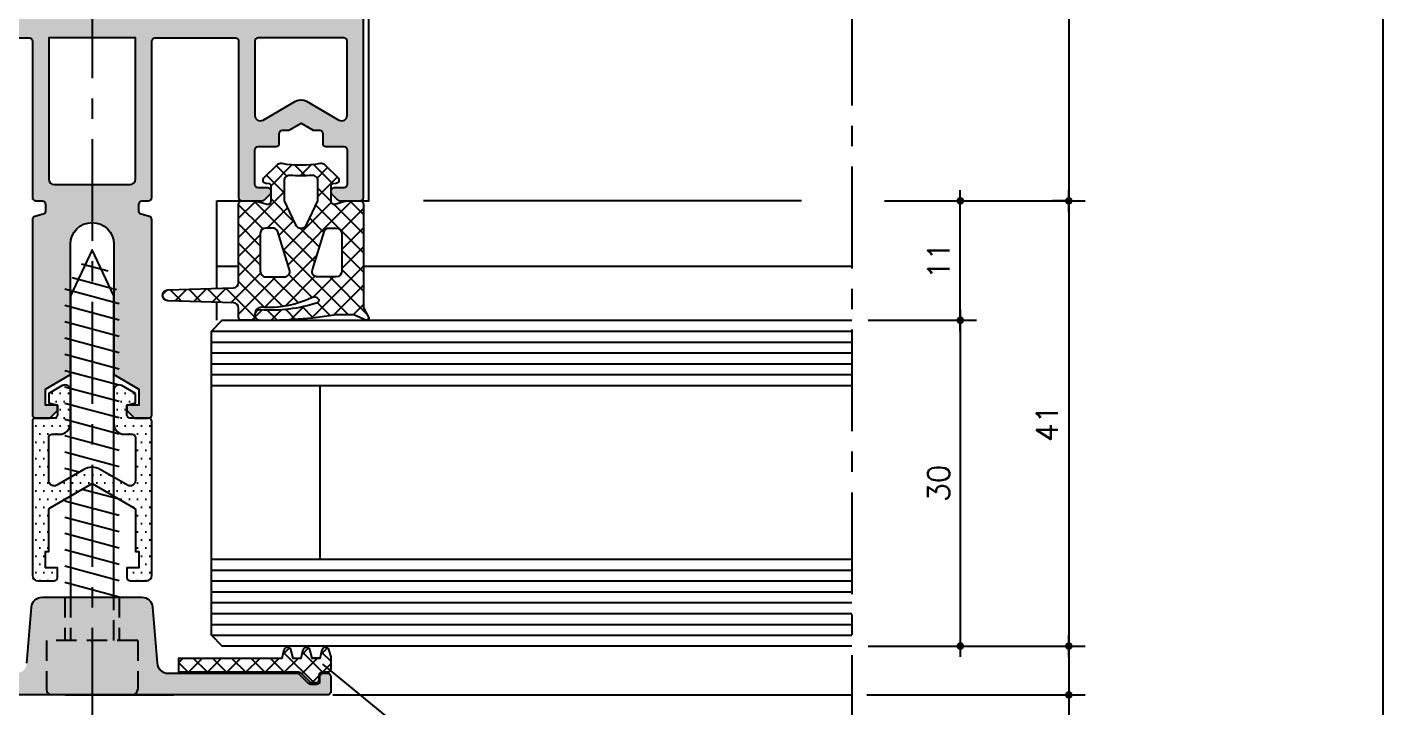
# Model space of a CAD drawing. Extents: x 0 to 4131, y -1600 to 527.
# Drawn here: x 315.1 to 440, y -895.1 to -832.5 of the extents above; entities that cross this region are included whole.
import ezdxf

# ---------------------------------------------------------------- set-up
doc = ezdxf.new("R2010")
doc.units = 0
doc.header["$LTSCALE"] = 7.5
doc.header["$MEASUREMENT"] = 0
doc.linetypes.add('CENTER', pattern=[2, 1.25, -0.25, 0.25, -0.25])
doc.linetypes.add('HIDDEN', pattern=[0.375, 0.25, -0.125])
doc.layers.get('0').update_dxf_attribs({"linetype": 'CONTINUOUS'})
doc.layers.get('DEFPOINTS').update_dxf_attribs({"linetype": 'CONTINUOUS'})
for name, color, linetype in [('ASSI', 1, 'CENTER'), ('FILL', 8, 'CONTINUOUS'), ('FINE', 7, 'CONTINUOUS'), ('GOMMA', 3, 'CONTINUOUS'), ('GROSSA', 4, 'CONTINUOUS'), ('MARCHIO', 7, 'CONTINUOUS'), ('NASC', 7, 'HIDDEN'), ('QUOTE', 254, 'CONTINUOUS'), ('TRATTEGGI', 140, 'CONTINUOUS'), ('VETRO', 6, 'CONTINUOUS'), ('VITERIA', 40, 'CONTINUOUS')]:
    doc.layers.add(name, color=color, linetype=linetype)
doc.styles.get("Standard").update_dxf_attribs({"font": 'romans.shx'})
doc.dimstyles.new('SCALA_1-1$0', dxfattribs={"dimtxt": 2, "dimasz": 1, "dimexe": 1.5, "dimexo": 1.5, "dimgap": 1, "dimtad": 3, "dimdsep": 46, "dimtxsty": 'Standard', "dimblk1": 'PUNTO', "dimblk2": 'PUNTO', "dimsah": 1, "dimcen": 0.09, "dimclrt": 2, "dimadec": 0, "dimazin": 0, "dimtfac": 0.7, "dimtmove": 0, "dimatfit": 3, "dimldrblk": 'PUNTO', "dimfxl": 1, "dimtolj": 2, "dimarcsym": 0})

# ---------------------------------------------------------------- blocks, each defined once
blk = doc.blocks.new('PUNTO')
blk.add_line((-1, 0), (1, 0))
at = {"const_width": 0.35}
blk.add_lwpolyline([(-0.1750000000000114, 0, 1), (0.1750000000000114, 0, 1)], format="xyb", close=True, dxfattribs=at)
blk = doc.blocks.new('*D383')
at = {"layer": 'DEFPOINTS', "color": 0, "transparency": 16777216}
for p in [(392.5636725515988, -848.5325071403156), (401.0636725515987, -848.5325071403156), (391.0636725515988, -859.5325071403155)]:
    blk.add_point(p, dxfattribs=at)
at = {"layer": 'QUOTE', "color": 0, "lineweight": -2, "transparency": 16777216}
for p, q in [((394.0636725515988, -848.5325071403156), (402.5636725515987, -848.5325071403156)), ((401.0636725515987, -858.5325071403155), (401.0636725515987, -849.5325071403156)), ((392.5636725515988, -859.5325071403155), (402.5636725515987, -859.5325071403155))]:
    blk.add_line(p, q, dxfattribs=at)
for p, rotation in [((401.0636725515987, -848.5325071403156), 90), ((401.0636725515987, -859.5325071403155), 270)]:
    blk.add_blockref('PUNTO', p, dxfattribs=dict(at, rotation=rotation))
at = {"layer": 'QUOTE', "color": 2, "transparency": 16777216, "insert": (399.0636725515984, -854.0325071403154), "char_height": 2, "attachment_point": 5, "rotation": 90}
blk.add_mtext('\\A2;11', dxfattribs=at)
blk = doc.blocks.new('*D382')
at = {"layer": 'DEFPOINTS', "color": 0, "transparency": 16777216}
for p in [(391.0636725515988, -743.5325071403155), (392.5636725515988, -848.5325071403156), (411.0636725515987, -848.5325071403156)]:
    blk.add_point(p, dxfattribs=at)
at = {"layer": 'QUOTE', "color": 0, "lineweight": -2, "transparency": 16777216}
for p, q in [((392.5636725515988, -743.5325071403155), (412.5636725515987, -743.5325071403155)), ((411.0636725515987, -744.5325071403155), (411.0636725515987, -847.5325071403156)), ((394.0636725515988, -848.5325071403156), (412.5636725515987, -848.5325071403156))]:
    blk.add_line(p, q, dxfattribs=at)
for p, rotation in [((411.0636725515987, -743.5325071403155), 90), ((411.0636725515987, -848.5325071403156), 270)]:
    blk.add_blockref('PUNTO', p, dxfattribs=dict(at, rotation=rotation))
at = {"layer": 'QUOTE', "color": 2, "transparency": 16777216, "insert": (409.0636725515984, -796.0325071403155), "char_height": 2, "attachment_point": 5, "rotation": 90}
blk.add_mtext('\\A2;105', dxfattribs=at)

msp = doc.modelspace()

# ---------------------------------------------------------------- hatches: boundary and pattern name
at = {"layer": 'FILL'}
h = msp.add_hatch(color=253, dxfattribs=at)
edge = h.paths.add_edge_path(flags=16)
edge.add_arc((298.3636725515985, -747.4325071403152), 0.2999999999999545, 89.99999999999729, 180)
edge.add_line((298.0636725515985, -747.4325071403152), (298.0636725515985, -831.2325071403152))
edge.add_arc((298.3636725515984, -831.2325071403152), 0.2999999999999545, 180, 270)
edge.add_line((298.3636725515984, -831.5325071403151), (343.7636725515984, -831.5325071403151))
edge.add_arc((343.7636725515984, -831.2325071403152), 0.2999999999999545, 270, 360)
edge.add_line((344.0636725515984, -831.2325071403152), (344.0636725515985, -747.4325071403152))
edge.add_arc((343.7636725515986, -747.4325071403152), 0.2999999999999545, 0, 90)
edge.add_line((343.7636725515986, -747.1325071403153), (298.3636725515985, -747.1325071403153))
edge = h.paths.add_edge_path()
edge.add_line((305.7636725515985, -847.3325071403153), (304.8636725515984, -847.3325071403153))
edge.add_arc((304.8636725515985, -847.6325071403153), 0.2999999999999829, 90.00000000000541, 180.0000000000054)
edge.add_line((304.5636725515985, -847.6325071403153), (304.5636725515985, -847.7082430716033))
edge.add_arc((304.8636725515984, -847.7082430716033), 0.2999999999999261, 180, 225.0000000000038)
edge.add_line((304.6515405172425, -847.9203751059592), (305.1758045859544, -848.4446391746711))
edge.add_arc((305.3879366203103, -848.2325071403152), 0.299999999999924, 224.9999999999981, 270.0000000000027)
edge.add_line((305.3879366203103, -848.5325071403151), (307.2636725515985, -848.5325071403151))
edge.add_arc((307.2636725515985, -848.2325071403152), 0.2999999999999545, 270, 360)
edge.add_line((307.5636725515985, -848.2325071403152), (307.5636725515984, -833.8325071403151))
edge.add_arc((307.8636725515983, -833.8325071403151), 0.2999999999999545, 90, 180, ccw=False)
edge.add_line((307.8636725515983, -833.5325071403151), (315.2636725515986, -833.5325071403151))
edge.add_arc((315.2636725515986, -833.8325071403151), 0.2999999999999829, -5.5138116294983774e-12, 89.9999999999946, ccw=False)
edge.add_line((315.5636725515986, -833.8325071403151), (315.5636725515985, -848.2325071403152))
edge.add_arc((315.8636725515985, -848.2325071403152), 0.2999999999999829, 180.0000000000163, 270.0000000000163)
edge.add_line((315.8636725515985, -848.5325071403151), (316.4636725515986, -848.5325071403151))
edge.add_arc((316.4636725515985, -848.8325071403152), 0.3000000000000114, -1.0913936421275139e-11, 89.99999999998909, ccw=False)
edge.add_line((316.7636725515985, -848.8325071403153), (316.7636725515985, -849.4807700130042))
edge.add_arc((316.4636725515985, -849.4807700130041), 0.2999999999999972, -74.9999999999971, 0, ccw=False)
edge.add_line((316.5413182651293, -849.7705477608908), (315.7860268380678, -849.9729274888223))
edge.add_arc((315.8636725515985, -850.2627052367088), 0.299999999999927, 104.9999999999926, 179.9999999999891)
edge.add_line((315.5636725515986, -850.2627052367088), (315.5636725515985, -868.2325071403152))
edge.add_arc((315.8636725515985, -868.2325071403152), 0.2999999999999972, 179.9999999999864, 269.9999999999919)
edge.add_line((315.8636725515984, -868.5325071403151), (317.1636725515985, -868.532507140315))
edge.add_line((317.1636725515985, -868.5325071403151), (317.8636725515984, -867.8325071403152))
edge.add_line((317.8636725515984, -867.8325071403151), (317.8636725515984, -867.3325071403151))
edge.add_line((317.8636725515984, -867.3325071403151), (316.7636725515984, -867.3325071403151))
edge.add_line((316.7636725515984, -867.3325071403151), (316.7636725515984, -865.8604127594514))
edge.add_line((316.7636725515984, -865.8604127594515), (319.0636725515985, -864.5325071403153))
edge.add_line((319.0636725515985, -864.5325071403151), (319.0636725515985, -852.5325071403151))
edge.add_arc((321.0636725515985, -852.5325071403151), 2, 0, 180, ccw=False)
edge.add_line((323.0636725515985, -852.5325071403151), (323.0636725515985, -864.5325071403151))
edge.add_line((323.0636725515985, -864.5325071403151), (325.3636725515984, -865.8604127594514))
edge.add_line((325.3636725515984, -865.8604127594515), (325.3636725515984, -867.3325071403152))
edge.add_line((325.3636725515984, -867.3325071403151), (324.2636725515984, -867.3325071403151))
edge.add_line((324.2636725515984, -867.3325071403151), (324.2636725515984, -867.8325071403151))
edge.add_line((324.2636725515984, -867.8325071403151), (324.9636725515983, -868.532507140315))
edge.add_line((324.9636725515983, -868.5325071403151), (326.2636725515985, -868.5325071403151))
edge.add_arc((326.2636725515985, -868.2325071403152), 0.2999999999999403, 269.9999999999972, 360.0000000000027)
edge.add_line((326.5636725515985, -868.2325071403152), (326.5636725515985, -850.262705236709))
edge.add_arc((326.2636725515985, -850.262705236709), 0.3000000000000398, 1.085629331272737e-11, 75.00000000001305)
edge.add_line((326.3413182651291, -849.9729274888223), (325.5860268380678, -849.770547760891))
edge.add_arc((325.6636725515986, -849.4807700130042), 0.300000000000004, 179.9999999999891, 254.9999999999945, ccw=False)
edge.add_line((325.3636725515985, -849.4807700130041), (325.3636725515984, -849.3325071403151))
edge.add_line((325.3636725515984, -849.3325071403151), (325.3636725515984, -848.8325071403152))
edge.add_arc((325.6636725515985, -848.8325071403153), 0.3000000000000682, 90, 180, ccw=False)
edge.add_line((325.6636725515985, -848.5325071403151), (326.2636725515985, -848.5325071403151))
edge.add_arc((326.2636725515985, -848.2325071403152), 0.2999999999999829, 270.0000000000054, 359.9999999999946)
edge.add_line((326.5636725515985, -848.2325071403152), (326.5636725515985, -833.8325071403151))
edge.add_arc((326.8636725515985, -833.8325071403151), 0.2999999999999829, 90.0000000000054, 180.0000000000054, ccw=False)
edge.add_line((326.8636725515984, -833.5325071403151), (334.2636725515987, -833.5325071403151))
edge.add_arc((334.2636725515987, -833.8325071403151), 0.2999999999999545, 0, 90, ccw=False)
edge.add_line((334.5636725515987, -833.8325071403151), (334.5636725515986, -848.2325071403152))
edge.add_arc((334.8636725515986, -848.2325071403152), 0.3000000000000114, 180.0000000000109, 270.0000000000109)
edge.add_line((334.8636725515987, -848.5325071403151), (336.7394084828867, -848.5325071403151))
edge.add_arc((336.7394084828867, -848.2325071403152), 0.2999999999999829, 270.0000000000135, 315.0000000000134)
edge.add_line((336.9515405172427, -848.4446391746711), (337.4758045859546, -847.9203751059594))
edge.add_arc((337.2636725515986, -847.7082430716034), 0.3000000000000245, 315.0000000000057, 360.0000000000055)
edge.add_line((337.5636725515986, -847.7082430716034), (337.5636725515986, -847.6325071403153))
edge.add_arc((337.2636725515986, -847.6325071403153), 0.3000000000000398, 5.428146656363683e-12, 90.00000000000541)
edge.add_line((337.2636725515985, -847.3325071403153), (336.3636725515987, -847.3325071403153))
edge.add_arc((336.3636725515986, -847.0325071403153), 0.3000000000000398, 180.0000000000054, 270.0000000000054, ccw=False)
edge.add_line((336.0636725515986, -847.0325071403153), (336.0636725515986, -843.8325071403153))
edge.add_arc((336.3636725515986, -843.8325071403153), 0.3000000000000398, 89.9999999999946, 179.9999999999946, ccw=False)
edge.add_line((336.3636725515987, -843.5325071403154), (338.0136725515985, -843.5325071403154))
edge.add_arc((338.0136725515986, -843.2325071403153), 0.3000000000000398, 269.9999999999946, 359.9999999999946)
edge.add_line((338.3136725515986, -843.2325071403153), (338.3136725515986, -842.3325071403153))
edge.add_arc((338.6136725515987, -842.3325071403153), 0.3000000000000682, 90, 180, ccw=False)
edge.add_line((338.6136725515987, -842.0325071403153), (339.1796979553829, -842.0325071403153))
edge.add_line((339.1796979553829, -842.0325071403153), (340.3136725515986, -841.377806601936))
edge.add_line((340.3136725515986, -841.377806601936), (341.4476471478142, -842.0325071403151))
edge.add_line((341.4476471478142, -842.0325071403151), (342.0136725515985, -842.0325071403153))
edge.add_arc((342.0136725515986, -842.3325071403153), 0.3000000000000114, 1.0913936421275139e-11, 90.00000000000807, ccw=False)
edge.add_line((342.3136725515986, -842.3325071403152), (342.3136725515986, -843.2325071403153))
edge.add_arc((342.6136725515985, -843.2325071403153), 0.2999999999999403, 179.9999999999973, 270.0000000000027)
edge.add_line((342.6136725515985, -843.5325071403153), (344.2636725515985, -843.5325071403153))
edge.add_arc((344.2636725515985, -843.8325071403153), 0.3000000000000682, 0, 90, ccw=False)
edge.add_line((344.5636725515986, -843.8325071403153), (344.5636725515986, -847.0325071403153))
edge.add_arc((344.2636725515985, -847.0325071403153), 0.300000000000054, 269.99999999999727, 359.99999999999187, ccw=False)
edge.add_line((344.2636725515985, -847.3325071403153), (343.3636725515985, -847.3325071403153))
edge.add_arc((343.3636725515986, -847.6325071403153), 0.2999999999999972, 90.00000000000813, 180.0000000000027)
edge.add_line((343.0636725515986, -847.6325071403153), (343.0636725515985, -847.7082430716033))
edge.add_arc((343.3636725515985, -847.7082430716032), 0.2999999999999829, 180.0000000000244, 225.0000000000288)
edge.add_line((343.1515405172426, -847.9203751059592), (343.6758045859546, -848.4446391746712))
edge.add_arc((343.8879366203105, -848.2325071403154), 0.2999999999998437, 224.9999999999904, 269.9999999999864)
edge.add_line((343.8879366203104, -848.5325071403153), (345.7636725515984, -848.5325071403153))
edge.add_arc((345.7636725515984, -848.2325071403152), 0.3000000000000682, 270, 360)
edge.add_line((346.0636725515985, -848.2325071403152), (346.0636725515985, -744.5325071403153))
edge.add_arc((345.0636725515985, -744.5325071403153), 0.9999999999999858, 0, 90.00000000000081)
edge.add_line((345.0636725515985, -743.5325071403153), (297.0636725515985, -743.5325071403151))
edge.add_arc((297.0636725515985, -744.5325071403151), 1, 89.99999999999919, 179.9999999999968)
edge.add_line((296.0636725515985, -744.5325071403151), (296.0636725515985, -848.2325071403152))
edge.add_arc((296.3636725515985, -848.2325071403152), 0.2999999999999829, 179.9999999999946, 269.9999999999946)
edge.add_line((296.3636725515984, -848.5325071403151), (298.2394084828865, -848.5325071403151))
edge.add_arc((298.2394084828865, -848.2325071403152), 0.2999999999999829, 270.0000000000027, 314.9999999999981)
edge.add_line((298.4515405172424, -848.4446391746712), (298.9758045859544, -847.9203751059595))
edge.add_arc((298.7636725515985, -847.7082430716034), 0.3000000000000346, 315.0000000000077, 360.0000000000163)
edge.add_line((299.0636725515985, -847.7082430716033), (299.0636725515985, -847.6325071403153))
edge.add_arc((298.7636725515985, -847.6325071403153), 0.2999999999999545, 0, 90)
edge.add_line((298.7636725515985, -847.3325071403153), (297.8636725515984, -847.3325071403153))
edge.add_arc((297.8636725515985, -847.0325071403153), 0.2999999999999829, 179.9999999999946, 269.9999999999946, ccw=False)
edge.add_line((297.5636725515985, -847.0325071403153), (297.5636725515985, -843.8325071403153))
edge.add_arc((297.8636725515985, -843.8325071403153), 0.2999999999999829, 90.0000000000054, 180.0000000000054, ccw=False)
edge.add_line((297.8636725515984, -843.5325071403154), (299.5136725515985, -843.5325071403154))
edge.add_arc((299.5136725515985, -843.2325071403154), 0.2999999999998835, 270.0000000000081, 360.0000000000136)
edge.add_line((299.8136725515984, -843.2325071403153), (299.8136725515984, -842.3325071403152))
edge.add_arc((300.1136725515984, -842.3325071403153), 0.3000000000000256, 89.99999999999193, 179.9999999999891, ccw=False)
edge.add_line((300.1136725515984, -842.0325071403153), (300.6796979553828, -842.0325071403151))
edge.add_line((300.6796979553828, -842.0325071403151), (301.8136725515984, -841.377806601936))
edge.add_line((301.8136725515984, -841.377806601936), (302.9476471478141, -842.0325071403153))
edge.add_line((302.9476471478141, -842.0325071403153), (303.5136725515983, -842.0325071403153))
edge.add_arc((303.5136725515983, -842.3325071403153), 0.3000000000000682, 0, 90, ccw=False)
edge.add_line((303.8136725515984, -842.3325071403153), (303.8136725515984, -843.2325071403153))
edge.add_arc((304.1136725515984, -843.2325071403153), 0.3000000000000398, 180.0000000000054, 270.0000000000054)
edge.add_line((304.1136725515984, -843.5325071403154), (305.7636725515985, -843.5325071403154))
edge.add_arc((305.7636725515985, -843.8325071403153), 0.3000000000000114, -1.0913936421275139e-11, 89.99999999998909, ccw=False)
edge.add_line((306.0636725515985, -843.8325071403153), (306.0636725515985, -847.0325071403153))
edge.add_arc((305.7636725515985, -847.0325071403154), 0.3000000000000114, -89.99999999998909, 1.0913936421275139e-11, ccw=False)
edge = h.paths.add_edge_path(flags=16)
edge.add_line((297.5636725515985, -840.6561187641976), (297.5636725515985, -833.8325071403151))
edge.add_arc((297.8636725515984, -833.8325071403151), 0.2999999999999545, 90, 180, ccw=False)
edge.add_line((297.8636725515984, -833.5325071403151), (305.7636725515983, -833.5325071403151))
edge.add_arc((305.7636725515983, -833.8325071403152), 0.3000000000000398, 5.4001247917767614e-12, 90.0000000000054, ccw=False)
edge.add_line((306.0636725515984, -833.8325071403151), (306.0636725515985, -840.6561187667003))
edge.add_arc((305.5636725515985, -840.6561187667003), 0.4999999999999858, -120.00000010754559, 3.183231456205249e-12, ccw=False)
edge.add_line((305.3136725507857, -841.0891314681232), (302.3136725624357, -839.3570806597722))
edge.add_arc((301.8136725624356, -840.2231060635568), 1.000000000000017, 59.99999999999776, 119.9999999999964)
edge.add_line((301.3136725624357, -839.3570806597722), (298.3136725507856, -841.089131466559))
edge.add_arc((298.0636725515984, -840.6561187641976), 0.4999999999999585, 180, 299.9999998924515, ccw=False)
edge = h.paths.add_edge_path(flags=16)
edge.add_line((325.0636725515985, -846.5325071403151), (325.0636725515985, -833.5325071403151))
edge.add_line((325.0636725515985, -833.5325071403151), (317.0636725515986, -833.5325071403151))
edge.add_line((317.0636725515986, -833.5325071403151), (317.0636725515985, -846.5325071403153))
edge.add_arc((317.5636725515985, -846.5325071403154), 0.5, 180, 270)
edge.add_line((317.5636725515985, -847.0325071403154), (324.5636725515985, -847.0325071403153))
edge.add_arc((324.5636725515985, -846.5325071403151), 0.5, 270, 360)
edge = h.paths.add_edge_path(flags=16)
edge.add_arc((340.3136725407613, -840.2231060635568), 1.000000000000012, 59.99999999999733, 119.99999999999679, ccw=False)
edge.add_line((340.8136725407614, -839.3570806597722), (343.8136725524113, -841.0891314665589))
edge.add_arc((344.0636725515986, -840.6561187641976), 0.5000000000000115, 240.0000001075445, 359.9999999999968)
edge.add_line((344.5636725515986, -840.6561187641976), (344.5636725515986, -833.8325071403151))
edge.add_arc((344.2636725515986, -833.8325071403151), 0.3000000000000398, 5.428146656363683e-12, 90.00000000000541)
edge.add_line((344.2636725515985, -833.5325071403151), (336.3636725515987, -833.5325071403154))
edge.add_arc((336.3636725515987, -833.8325071403152), 0.2999999999999545, 90, 180)
edge.add_line((336.0636725515987, -833.8325071403152), (336.0636725515985, -840.6561187667003))
edge.add_arc((336.5636725515985, -840.6561187667003), 0.5000000000000426, 180.0000000000016, 300.0000001075488)
edge.add_line((336.8136725524113, -841.0891314681232), (339.8136725407614, -839.3570806597722))
h = msp.add_hatch(dxfattribs=at)
h.set_pattern_fill('ANSI37', color=137, scale=10, style=0)
h.set_pattern_definition([(45, (229.9999994981534, -959.9999999382648), (-0.8838834764831843, 0.8838834764831844), []), (135, (229.9999994981534, -959.9999999382648), (-0.8838834764831844, -0.8838834764831843), [])])
h.paths.add_polyline_path([(336.6630292258279, -858.3325071403149, 0.4142135623731505), (336.0630292258279, -858.932507140315), (336.063029225828, -859.2325071403149, -0.4142135623731228), (335.7630292258278, -859.5325071403149), (334.8630292258279, -859.5325071403148, -0.4142135623730328), (334.5630292258279, -859.2325071403149), (334.5630292258279, -858.4173767565726, 0.4052432957209233), (334.0783884300461, -857.9176127174044), (328.0476700216097, -857.7322711794831, -0.9697392325154671), (328.0476700216097, -856.7327431011465), (334.0783884300461, -856.5474015632253, 0.4052432957209527), (334.5630292258279, -856.0476375240571), (334.5630292258278, -848.8325071403149, -0.4142135623730605), (334.8630292258279, -848.5325071403149), (336.103918234281, -848.5325071403149), (337.185383512297, -848.8222848882016, 0.4931454260313687), (337.5630292258279, -848.5325071403148), (337.5630292258279, -847.1549192940208, 0.3888787318529054), (337.3804603743775, -846.9556803544025), (337.0857191448356, -846.9298938381438, -0.6370702608073893), (336.899733833304, -846.4189033943604), (338.1080259928151, -845.2106112348492, -0.245419911510869), (338.5497436608075, -845.071998941764, 0.08886043818028097), (342.0763147567718, -845.071998941764, -0.245419911510869), (342.5180324247642, -845.2106112348492), (343.7263245870167, -846.4189033971018, -0.6370702608073868), (343.5403392754852, -846.9298938408853), (343.2455980772784, -846.9556803544025, 0.3888787318529585), (343.0630292258279, -847.1549192940208), (343.0630292258279, -848.5325071403149, 0.4931454260312704), (343.4406749393587, -848.8222848882016), (344.4839902531206, -848.5427293924281, -0.06554346281530475), (344.5616359666514, -848.5325071403148), (345.7630292258278, -848.5325071403148, -0.4142135623730882), (346.0630292258278, -848.8325071403148), (346.0630292258279, -858.3949695695267), (346.5371574455649, -859.2341233861113, -0.7195149494985242), (346.2833577033997, -859.5159531773775), (345.1702089028004, -859.0325071403148), (343.5555135850618, -859.0325071403148, -0.0438089134303663), (336.597233233377, -859.5373345322945, -1.011468768470254), (336.5707113530543, -858.5377513385038, 0.0977940455191477), (341.8373300354116, -857.8893984826133, 0.5226703353464226), (341.9323212802749, -857.5750183670024, 0.3865361286483857), (341.2686873119944, -857.465674389148, -0.128677634309053)])
h.paths.add_polyline_path([(339.2592024104456, -854.8847344687356), (338.1764246326677, -851.3847344687356, 0.3288304544284904), (337.698760276101, -851.0325071403148), (337.0630292258278, -851.0325071403148, 0.4142135623730941), (336.5630292258278, -851.5325071403148), (336.5630292258278, -855.0325071403149, 0.4142135623730986), (337.0630292258279, -855.5325071403149), (338.7815380538789, -855.5325071403147, 0.5050829045456721)], flags=16)
h.paths.add_polyline_path([(341.8445203977765, -855.5325071403147), (343.5630292258274, -855.5325071403149, 0.4142135623731152), (344.0630292258274, -855.0325071403149), (344.0630292258274, -851.5325071403148, 0.4142135623730941), (343.5630292258274, -851.0325071403148), (342.9272981755544, -851.0325071403148, 0.3288304544284982), (342.4496338189875, -851.3847344687356), (341.3668560412098, -854.8847344687356, 0.5050829045456721)], flags=16)
h.paths.add_polyline_path([(340.8568138793671, -850.6903428777837), (341.8630292258274, -848.5325071403147), (341.8630292258279, -846.6810815563582, 0.4410091218321674), (341.3177853530995, -846.1831327718625, -0.04533686841581842), (339.3082730985564, -846.1831327718627, 0.441009121832057), (338.7630292258279, -846.6810815563582), (338.7630292258279, -848.5325071403147), (339.7692445365677, -850.6903428742569, 0.6370702585280285)], flags=16)
h = msp.add_hatch(dxfattribs=at)
h.set_pattern_fill('DOTS', color=2, scale=12, style=0)
h.set_pattern_definition([(0, (229.9999994981534, -959.9999999382648), (0.375, 0.75), [0, -0.75])])
edge = h.paths.add_edge_path()
edge.add_line((325.0636725515979, -866.264557947884), (323.8136725515979, -865.542870111397))
edge.add_arc((323.5636725515979, -865.9758828132891), 0.4999999999999743, 59.99999999999642, 179.9999999999968)
edge.add_line((323.0636725515979, -865.9758828132891), (323.0636725515979, -869.032507140315))
edge.add_arc((324.0636725515979, -869.032507140315), 1, 180, 270)
edge.add_line((324.0636725515979, -870.032507140315), (324.7636725515979, -870.032507140315))
edge.add_arc((324.7636725515979, -870.3325071403151), 0.3000000000000398, -5.5138116294983774e-12, 89.9999999999946, ccw=False)
edge.add_line((325.0636725515979, -870.3325071403151), (325.0636725515979, -874.2808410904754))
edge.add_arc((324.5636725515979, -874.2808410904754), 0.5000000000000142, -119.9999999999975, 3.183231456205249e-12, ccw=False)
edge.add_line((324.3136725515979, -874.7138537923677), (321.813672551598, -873.2704781193936))
edge.add_arc((321.063672551598, -874.5695162250703), 1.500000000000025, 60.00000000000054, 119.9999999999994)
edge.add_line((320.313672551598, -873.2704781193936), (317.8136725515979, -874.7138537923677))
edge.add_arc((317.5636725515979, -874.2808410904754), 0.5000000000000093, 179.9999999999967, 299.9999999999975, ccw=False)
edge.add_line((317.0636725515979, -874.2808410904754), (317.0636725515979, -870.3325071403151))
edge.add_arc((317.3636725515979, -870.3325071403151), 0.3000000000000398, 90.0000000000054, 180.0000000000054, ccw=False)
edge.add_line((317.3636725515979, -870.032507140315), (318.063672551598, -870.032507140315))
edge.add_arc((318.0636725515979, -869.032507140315), 1, 270.0000000000032, 360)
edge.add_line((319.0636725515979, -869.032507140315), (319.0636725515979, -865.9758828132891))
edge.add_arc((318.5636725515979, -865.9758828132891), 0.4999999999999858, 3.256887993818734e-12, 120.0000000000036)
edge.add_line((318.3136725515979, -865.542870111397), (317.0636725515979, -866.264557947884))
edge.add_line((317.0636725515979, -866.264557947884), (317.0636725515979, -867.1181477863702))
edge.add_line((317.0636725515979, -867.1181477863702), (317.8636725515979, -867.332507140315))
edge.add_line((317.8636725515979, -867.332507140315), (317.8636725515979, -868.232507140315))
edge.add_arc((317.563672551598, -868.232507140315), 0.2999999999999829, 269.9999999999946, 359.99999999999454, ccw=False)
edge.add_line((317.5636725515979, -868.5325071403149), (315.8636725515979, -868.532507140315))
edge.add_arc((315.8636725515979, -868.832507140315), 0.2999999999999829, 89.99999999999457, 179.9999999999946)
edge.add_line((315.5636725515979, -868.832507140315), (315.563672551598, -883.0325071403149))
edge.add_arc((316.063672551598, -883.0325071403149), 0.5, 180, 270)
edge.add_line((316.063672551598, -883.5325071403149), (317.5636725515978, -883.5325071403149))
edge.add_arc((317.5636725515978, -883.232507140315), 0.2999999999999829, 269.9999999999946, 359.9999999999946)
edge.add_line((317.8636725515979, -883.232507140315), (317.8636725515979, -882.3325071403149))
edge.add_line((317.8636725515979, -882.3325071403149), (316.7636725515978, -882.3325071403149))
edge.add_line((316.7636725515978, -882.3325071403149), (316.7636725515978, -880.8325071403149))
edge.add_line((316.7636725515978, -880.8325071403149), (317.063672551598, -880.8325071403149))
edge.add_line((317.063672551598, -880.8325071403149), (317.0636725515979, -877.0521223825856))
edge.add_arc((317.363672551598, -877.0521223825856), 0.3000000000001108, 120.00000000000401, 180.0000000000054, ccw=False)
edge.add_line((317.2136725515979, -876.7923147614501), (321.0636725515979, -874.5695162250702))
edge.add_line((321.0636725515979, -874.5695162250702), (324.9136725515979, -876.7923147614504))
edge.add_arc((324.7636725515981, -877.0521223825857), 0.2999999999999192, 1.63140612130519e-11, 60.000000000018076, ccw=False)
edge.add_line((325.063672551598, -877.0521223825856), (325.0636725515978, -880.8325071403149))
edge.add_line((325.0636725515978, -880.8325071403149), (325.363672551598, -880.8325071403149))
edge.add_line((325.363672551598, -880.8325071403149), (325.363672551598, -882.3325071403149))
edge.add_line((325.363672551598, -882.3325071403149), (324.263672551598, -882.3325071403149))
edge.add_line((324.263672551598, -882.3325071403149), (324.2636725515979, -883.232507140315))
edge.add_arc((324.563672551598, -883.232507140315), 0.2999999999999829, 180.0000000000054, 270.0000000000054)
edge.add_line((324.563672551598, -883.5325071403149), (326.0636725515979, -883.5325071403149))
edge.add_arc((326.0636725515979, -883.0325071403149), 0.5, 270, 360)
edge.add_line((326.5636725515979, -883.0325071403149), (326.5636725515979, -868.832507140315))
edge.add_arc((326.2636725515979, -868.832507140315), 0.2999999999999829, 5.42814665636471e-12, 90.00000000000541)
edge.add_line((326.2636725515979, -868.532507140315), (324.5636725515979, -868.5325071403149))
edge.add_arc((324.5636725515978, -868.232507140315), 0.2999999999999829, 180.0000000000054, 270.0000000000054, ccw=False)
edge.add_line((324.2636725515979, -868.232507140315), (324.2636725515979, -867.332507140315))
edge.add_line((324.2636725515979, -867.332507140315), (325.0636725515979, -867.1181477863702))
edge.add_line((325.0636725515979, -867.1181477863702), (325.0636725515979, -866.264557947884))
h = msp.add_hatch(color=253, dxfattribs=at)
edge = h.paths.add_edge_path()
edge.add_line((299.3636725515985, -892.0325071403151), (299.7636725515985, -892.0325071403151))
edge.add_arc((299.7636725515985, -892.3325071403151), 0.3000000000000682, 0, 90, ccw=False)
edge.add_line((300.0636725515986, -892.3325071403151), (300.0636725515986, -892.7325071403151))
edge.add_arc((300.3636725515985, -892.7325071403152), 0.2999999999999545, 180, 270)
edge.add_line((300.3636725515985, -893.0325071403151), (300.9394084828867, -893.0325071403151))
edge.add_arc((300.9394084828867, -892.7325071403151), 0.2999999999999687, 270, 314.9999999999981)
edge.add_line((301.1515405172426, -892.944639174671), (301.9758045859544, -892.120375105959))
edge.add_arc((302.1879366203104, -892.3325071403152), 0.3000000000000949, 89.99999999998909, 134.9999999999885, ccw=False)
edge.add_line((302.1879366203105, -892.0325071403151), (314.0663968269046, -892.0325071403154))
edge.add_arc((314.0663968269047, -891.0325071403153), 1.000000000000028, 269.9999999999984, 355.3506655932497)
edge.add_line((315.0631062807519, -891.1135643091008), (315.4833067560238, -885.9466211196246))
edge.add_arc((316.480016209871, -886.0276782884101), 0.9999999999999707, 90.00000000000159, 175.3506655932494, ccw=False)
edge.add_line((316.4800162098709, -885.0276782884102), (321.0636725515985, -885.0276782884099))
edge.add_line((321.0636725515985, -885.0276782884098), (325.6473288933259, -885.0276782884101))
edge.add_arc((325.6473288933258, -886.0276782884102), 1, 4.649334406748778, 89.99999999999682, ccw=False)
edge.add_line((326.6440383471731, -885.9466211196248), (327.0642388224447, -891.1135643091006))
edge.add_arc((328.0609482762919, -891.0325071403151), 0.9999999999999757, 184.649334406744, 269.9999999999976)
edge.add_line((328.0609482762919, -892.0325071403151), (339.9394084828866, -892.0325071403151))
edge.add_arc((339.9394084828867, -892.3325071403151), 0.2999999999999403, 45.00000000002882, 90.00000000002171, ccw=False)
edge.add_line((340.1515405172425, -892.120375105959), (340.9758045859546, -892.944639174671))
edge.add_arc((341.1879366203106, -892.7325071403152), 0.2999999999999642, 224.9999999999712, 269.9999999999783)
edge.add_line((341.1879366203105, -893.0325071403151), (341.7636725515985, -893.0325071403151))
edge.add_arc((341.7636725515985, -892.7325071403152), 0.3000000000000682, 270, 360)
edge.add_line((342.0636725515986, -892.7325071403152), (342.0636725515986, -892.3325071403152))
edge.add_arc((342.3636725515985, -892.3325071403151), 0.2999999999999545, 90, 180, ccw=False)
edge.add_line((342.3636725515985, -892.0325071403151), (342.7636725515985, -892.0325071403151))
edge.add_arc((342.7636725515986, -892.3325071403152), 0.3000000000000114, 1.0913936421275139e-11, 90.00000000001091, ccw=False)
edge.add_line((343.0636725515986, -892.3325071403151), (343.0636725515986, -893.7325071403151))
edge.add_arc((342.7636725515985, -893.7325071403152), 0.3000000000000682, -90, 0, ccw=False)
edge.add_line((342.7636725515985, -894.0325071403151), (299.3636725515985, -894.032507140315))
edge.add_arc((299.3636725515985, -893.7325071403152), 0.2999999999999545, 180, 270, ccw=False)
edge.add_line((299.0636725515986, -893.7325071403152), (299.0636725515986, -892.3325071403152))
edge.add_arc((299.3636725515986, -892.3325071403151), 0.3000000000000114, 90.00000000001091, 180.0000000000109, ccw=False)
h = msp.add_hatch(dxfattribs=at)
h.set_pattern_fill('ANSI37', color=137, scale=10, style=0)
h.set_pattern_definition([(135, (412.1273456050436, -959.9999999382648), (0.8838834764831843, 0.8838834764831844), []), (45.00000000000001, (412.1273456050436, -959.9999999382648), (0.8838834764831844, -0.8838834764831843), [])])
h.paths.add_polyline_path([(338.5675439060154, -890.6325071403152), (333.0045610271242, -890.6325071403152), (329.0651051977477, -890.6325071403152), (329.0651051977477, -891.9325071403151), (340.1193763185594, -891.9325071403151, -0.1989123673796573), (340.3315083529154, -892.0203751059591), (341.1557724216273, -892.8446391746711, 0.1989123673796582), (341.3679044559833, -892.9325071403151), (341.6636403872714, -892.9325071403151, 0.4142135623730951), (341.9636403872714, -892.6325071403152), (341.9636403872714, -892.2325071403151, -0.4142135623730951), (342.2636403872713, -891.9325071403151), (342.7636403872713, -891.9325071403151, 0.4142135623730951), (343.0636403872714, -891.632507140315), (343.0636726497297, -890.5308057897133), (342.855468942727, -889.8548614267844, 0.7673269879789753), (342.2759134469536, -889.8548614267844), (342.0675439060154, -890.6325071403152), (341.3138384836651, -890.632507140315), (341.105468942727, -889.8548614267844, 0.7673269879789753), (340.5259134469536, -889.8548614267844), (340.3175439060154, -890.6325071403152), (339.5638384836651, -890.6325071403152), (339.355468942727, -889.8548614267844, 0.7673269879789753), (338.7759134469536, -889.8548614267844)])

# ---------------------------------------------------------------- linework, layer by layer
at = {"layer": 'ASSI'}
for p, q in [((321.0636725515985, -737.8461580686221), (321.0636725515985, -899.0159366143552)), ((391.0636725515985, -740.3761900033358), (391.0636725515985, -899.6598736472415))]:
    msp.add_line(p, q, dxfattribs=at)
at = {"layer": 'FINE'}
for p, q in [((332.5636725515984, -856.5939531929669), (332.5636725515984, -848.532507140315)), ((332.5636725515984, -848.532507140315), (334.8630292258279, -848.532507140315)), ((332.5636725515984, -854.532507140315), (334.5630292258276, -854.532507140315)), ((346.0630292258276, -854.532507140315), (391.0636725515984, -854.532507140315)), ((343.2452785537624, -894.0325071403151), (391.0636725515985, -894.0325071403151))]:
    msp.add_line(p, q, dxfattribs=at)
for points in [[(345.7636725515984, -848.5325071403153), (346.5643158773692, -848.5325071403151), (346.5636725515984, -744.5325071403151), (391.0636725515985, -744.5325071403151)], [(332.5636725515984, -859.532507140315), (332.5636725515984, -857.8710610876628)]]:
    msp.add_lwpolyline(points, dxfattribs=at)
at = {"layer": 'GOMMA'}
for points in [[(337.185383512297, -848.8222848882016, 0.4931454260313097), (337.5630292258279, -848.5325071403149), (337.5630292258279, -847.1549192940208, 0.3888787318529617), (337.3804603743774, -846.9556803544025), (337.0857191448356, -846.9298938381438, -0.6370702608074126), (336.899733833304, -846.4189033943604), (338.1080259928151, -845.2106112348492, -0.245419911510869), (338.5497436608075, -845.071998941764, 0.08886043818028098), (342.0763147567718, -845.071998941764, -0.245419911510869), (342.5180324247642, -845.2106112348492), (343.7263245870167, -846.4189033971018, -0.6370702608073866), (343.5403392754852, -846.9298938408853), (343.2455980772784, -846.9556803544025, 0.3888787318529379), (343.0630292258279, -847.1549192940208), (343.0630292258279, -848.5325071403149, 0.4931454260312896), (343.4406749393587, -848.8222848882016), (344.4839902531206, -848.5427293924281, -0.06554346281524528), (344.5616359666514, -848.5325071403148), (345.7630292258278, -848.5325071403148, -0.4142135623730882), (346.0630292258278, -848.8325071403148), (346.0630292258279, -858.3949695695266), (346.5371574455649, -859.2341233861113, -0.7195149494985749), (346.2833577033997, -859.5159531773775), (345.1702089028004, -859.0325071403148), (343.5555135850618, -859.0325071403148, -0.04380891343036632), (336.597233233377, -859.5373345322945, -1.011468768470285), (336.5707113530543, -858.5377513385038, 0.09779404551914772), (341.8373300354116, -857.8893984826133, 0.5226703353464227), (341.9323212802749, -857.5750183670024, 0.3865361286483857), (341.2686873119944, -857.465674389148, -0.128677634309053), (336.6630292258279, -858.3325071403149, 0.414213562373095), (336.0630292258279, -858.9325071403149), (336.063029225828, -859.2325071403149, -0.414213562373095), (335.7630292258279, -859.5325071403149), (334.8630292258279, -859.5325071403148, -0.4142135623730466), (334.5630292258279, -859.2325071403149), (334.5630292258279, -858.4173767565726, 0.4052432957209716), (334.0783884300459, -857.9176127174044), (328.0476700216097, -857.7322711794831, -0.9697392325154702), (328.0476700216097, -856.7327431011465), (334.0783884300461, -856.5474015632253, 0.4052432957209527), (334.5630292258279, -856.0476375240571), (334.5630292258278, -848.8325071403149, -0.4142135623730881), (334.8630292258279, -848.5325071403149), (336.103918234281, -848.5325071403149)], [(341.3177853530995, -846.1831327718625, -0.04533686841581842), (339.3082730985564, -846.1831327718627, 0.4410091218320485), (338.7630292258279, -846.6810815563582), (338.7630292258279, -848.5325071403147), (339.7692445365677, -850.6903428742569, 0.6370702608074954), (340.8568138810117, -850.6903428742569), (341.8630292258274, -848.5325071403147), (341.8630292258279, -846.6810815563582, 0.4410091218321674)], [(337.698760276101, -851.0325071403148), (337.0630292258278, -851.0325071403148, 0.4142135623730941), (336.5630292258278, -851.5325071403148), (336.5630292258278, -855.0325071403149, 0.4142135623731153), (337.0630292258279, -855.5325071403149), (338.7815380538789, -855.5325071403147, 0.5050829045456721), (339.2592024104456, -854.8847344687356), (338.1764246326677, -851.3847344687356, 0.3288304544284983)], [(342.9272981755544, -851.0325071403148), (343.5630292258274, -851.0325071403148, -0.4142135623730941), (344.0630292258274, -851.5325071403148), (344.0630292258274, -855.0325071403149, -0.4142135623731153), (343.5630292258274, -855.5325071403149), (341.8445203977765, -855.5325071403147, -0.5050829045456721), (341.3668560412098, -854.8847344687356), (342.4496338189875, -851.3847344687356, -0.3288304544284983)], [(325.0636725515979, -866.264557947884), (323.8136725515979, -865.542870111397, 0.5773502691896192), (323.0636725515979, -865.9758828132891), (323.0636725515979, -869.032507140315, 0.4142135623730951), (324.0636725515979, -870.032507140315), (324.7636725515979, -870.032507140315, -0.4142135623730951), (325.0636725515979, -870.3325071403151), (325.0636725515979, -874.2808410904754, -0.5773502691896287), (324.3136725515979, -874.7138537923677), (321.813672551598, -873.2704781193936, 0.2679491924311185), (320.313672551598, -873.2704781193936), (317.8136725515979, -874.7138537923677, -0.5773502691896192), (317.0636725515979, -874.2808410904754), (317.0636725515979, -870.3325071403151, -0.4142135623730951), (317.3636725515979, -870.032507140315), (318.063672551598, -870.032507140315, 0.4142135623730783), (319.0636725515979, -869.032507140315), (319.0636725515979, -865.9758828132891, 0.5773502691896287), (318.3136725515979, -865.542870111397), (317.0636725515979, -866.264557947884), (317.0636725515979, -867.1181477863702), (317.8636725515979, -867.332507140315), (317.8636725515979, -868.232507140315, -0.4142135623730951), (317.5636725515979, -868.5325071403149), (315.8636725515979, -868.532507140315, 0.4142135623730951), (315.5636725515979, -868.832507140315), (315.563672551598, -883.0325071403149, 0.4142135623730951), (316.063672551598, -883.5325071403149), (317.5636725515978, -883.5325071403149, 0.4142135623730951), (317.8636725515979, -883.232507140315), (317.8636725515979, -882.3325071403149), (316.7636725515978, -882.3325071403149), (316.7636725515978, -880.8325071403149), (317.063672551598, -880.8325071403149), (317.0636725515979, -877.0521223825856, -0.2679491924311301), (317.2136725515979, -876.7923147614501), (321.0636725515979, -874.5695162250702), (324.9136725515979, -876.7923147614504, -0.26794919243113), (325.063672551598, -877.0521223825856), (325.0636725515978, -880.8325071403149), (325.363672551598, -880.8325071403149), (325.363672551598, -882.3325071403149), (324.263672551598, -882.3325071403149), (324.2636725515979, -883.232507140315, 0.4142135623730951), (324.563672551598, -883.5325071403149), (326.0636725515979, -883.5325071403149, 0.4142135623730951), (326.5636725515979, -883.0325071403149), (326.5636725515979, -868.832507140315, 0.4142135623730951), (326.2636725515979, -868.532507140315), (324.5636725515979, -868.5325071403149, -0.4142135623730951), (324.2636725515979, -868.232507140315), (324.2636725515979, -867.332507140315), (325.0636725515979, -867.1181477863702)]]:
    msp.add_lwpolyline(points, format="xyb", close=True, dxfattribs=at)
msp.add_lwpolyline([(342.0675439060154, -890.6325071403152), (341.3138384836651, -890.6325071403152), (342.0675439060154, -890.6325071403152), (342.2759134469536, -889.8548614267844, -0.7673269879789754), (342.855468942727, -889.8548614267844), (343.0636726497297, -890.5308057897133), (343.0636403872714, -891.632507140315, -0.414213562373095), (342.7636403872713, -891.9325071403151), (342.2636403872713, -891.9325071403151, 0.414213562373095), (341.9636403872714, -892.2325071403151), (341.9636403872714, -892.6325071403152, -0.414213562373095), (341.6636403872714, -892.9325071403151), (341.3679044559833, -892.9325071403151, -0.1989123673796582), (341.1557724216273, -892.8446391746711), (340.3315083529154, -892.0203751059591, 0.1989123673796573), (340.1193763185594, -891.9325071403151), (329.0651051977477, -891.9325071403151), (329.0651051977477, -890.6325071403152), (333.0045610271242, -890.6325071403152), (338.5675439060154, -890.6325071403152), (338.7759134469536, -889.8548614267844, -0.7673269879789754), (339.355468942727, -889.8548614267844), (339.5638384836651, -890.6325071403152), (340.3175439060154, -890.6325071403152), (340.5259134469536, -889.8548614267844, -0.7673269879789754), (341.105468942727, -889.8548614267844), (341.3138384836651, -890.6325071403152)], format="xyb", dxfattribs=at)
msp.add_arc((336.578272795866, -859.037694159817), 0.4999999999999933, 81.1262098556045, 81.18127055547063, dxfattribs=at)
at = {"layer": 'GROSSA'}
for points in [[(307.8636725515983, -833.5325071403151), (315.2636725515986, -833.5325071403151, -0.414213562373095), (315.5636725515986, -833.8325071403151), (315.5636725515985, -848.2325071403152, 0.414213562373095), (315.8636725515985, -848.5325071403151), (316.4636725515986, -848.5325071403151, -0.4142135623730951), (316.7636725515985, -848.8325071403153), (316.7636725515985, -849.4807700130041, -0.339454258863356), (316.5413182651293, -849.7705477608908), (315.7860268380678, -849.9729274888223, 0.3394542588633598), (315.5636725515986, -850.2627052367088), (315.5636725515985, -868.2325071403152, 0.4142135623731177), (315.8636725515984, -868.5325071403151), (317.1636725515985, -868.5325071403151), (317.8636725515984, -867.8325071403151), (317.8636725515984, -867.3325071403151), (316.7636725515984, -867.3325071403151), (316.7636725515984, -865.8604127594515), (319.0636725515985, -864.5325071403151), (319.0636725515985, -852.5325071403151, -0.9999999999999999), (323.0636725515985, -852.5325071403151), (323.0636725515985, -864.5325071403151), (325.3636725515984, -865.8604127594515), (325.3636725515984, -867.3325071403151), (324.2636725515984, -867.3325071403151), (324.2636725515984, -867.8325071403151), (324.9636725515983, -868.5325071403151), (326.2636725515985, -868.5325071403151, 0.4142135623731159), (326.5636725515985, -868.2325071403152), (326.5636725515985, -850.2627052367089, 0.3394542588633856), (326.3413182651291, -849.9729274888223), (325.5860268380678, -849.7705477608908, -0.3394542588634019), (325.3636725515985, -849.4807700130041), (325.3636725515984, -849.3325071403151), (325.3636725515984, -848.8325071403153, -0.414213562373095), (325.6636725515985, -848.5325071403151), (326.2636725515985, -848.5325071403151, 0.4142135623730396), (326.5636725515985, -848.2325071403152), (326.5636725515985, -833.8325071403151, -0.414213562373095), (326.8636725515984, -833.5325071403151), (334.2636725515987, -833.5325071403151, -0.414213562373095), (334.5636725515987, -833.8325071403151), (334.5636725515986, -848.2325071403152, 0.414213562373095), (334.8636725515987, -848.5325071403151), (336.7394084828867, -848.5325071403151, 0.198912367379658), (336.9515405172427, -848.4446391746711), (337.4758045859546, -847.9203751059594, 0.198912367379658), (337.5636725515986, -847.7082430716034), (337.5636725515986, -847.6325071403153, 0.414213562373095), (337.2636725515985, -847.3325071403153), (336.3636725515987, -847.3325071403153, -0.414213562373095), (336.0636725515986, -847.0325071403153), (336.0636725515986, -843.8325071403153, -0.414213562373095), (336.3636725515987, -843.5325071403154), (338.0136725515985, -843.5325071403154, 0.414213562373095), (338.3136725515986, -843.2325071403153), (338.3136725515986, -842.3325071403153, -0.414213562373095), (338.6136725515987, -842.0325071403153), (339.1796979553829, -842.0325071403153), (340.3136725515986, -841.377806601936), (341.4476471478142, -842.0325071403151), (342.0136725515985, -842.0325071403153, -0.414213562373079), (342.3136725515986, -842.3325071403152), (342.3136725515986, -843.2325071403153, 0.4142135623731228), (342.6136725515985, -843.5325071403153), (344.2636725515985, -843.5325071403153, -0.4142135623730951), (344.5636725515986, -843.8325071403153), (344.5636725515986, -847.0325071403153, -0.4142135623730673), (344.2636725515985, -847.3325071403153), (343.3636725515985, -847.3325071403153, 0.4142135623730674), (343.0636725515986, -847.6325071403153), (343.0636725515985, -847.7082430716033, 0.1989123673796754), (343.1515405172426, -847.9203751059592), (343.6758045859546, -848.4446391746712, 0.1989123673796406), (343.8879366203104, -848.5325071403153), (345.7636725515984, -848.5325071403153, 0.4142135623730913), (346.0636725515985, -848.2325071403152), (346.0636725515985, -744.5325071403153, 0.4142135623731034)], [(315.0631062807519, -891.1135643091008), (315.4833067560238, -885.9466211196246, -0.3906412362099312), (316.4800162098709, -885.0276782884102), (321.0636725515985, -885.0276782884098), (325.6473288933259, -885.0276782884102, -0.3906412362099354), (326.6440383471731, -885.9466211196248), (327.0642388224447, -891.1135643091006, 0.3906412362099606), (328.0609482762919, -892.0325071403151), (339.9394084828866, -892.0325071403151, -0.1989123673796259), (340.1515405172425, -892.120375105959), (340.9758045859546, -892.944639174671, 0.1989123673796902), (341.1879366203105, -893.0325071403151), (341.7636725515985, -893.0325071403151, 0.414213562373095), (342.0636725515986, -892.7325071403152), (342.0636725515986, -892.3325071403151, -0.414213562373095), (342.3636725515985, -892.0325071403151), (342.7636725515985, -892.0325071403151, -0.414213562373095), (343.0636725515986, -892.3325071403151), (343.0636725515986, -893.7325071403152, -0.414213562373095), (342.7636725515985, -894.0325071403151), (299.3636725515985, -894.0325071403151, -0.414213562373095)]]:
    msp.add_lwpolyline(points, format="xyb", dxfattribs=at)
for points in [[(325.0636725515985, -846.5325071403151), (325.0636725515985, -833.5325071403151), (317.0636725515986, -833.5325071403151), (317.0636725515985, -846.5325071403154, 0.4142135623731013), (317.5636725515985, -847.0325071403154), (324.5636725515985, -847.0325071403151, 0.4142135623730923)], [(339.8136725407614, -839.3570806597722, -0.2679491924311186), (340.8136725407614, -839.3570806597722), (343.8136725524113, -841.089131466559, 0.577350268563942), (344.5636725515986, -840.6561187641976), (344.5636725515986, -833.8325071403151, 0.414213562373095), (344.2636725515985, -833.5325071403151), (336.3636725515987, -833.5325071403153, 0.414213562373095), (336.0636725515987, -833.8325071403152), (336.0636725515985, -840.6561187667003, 0.5773502698153157), (336.8136725524113, -841.0891314681232)]]:
    msp.add_lwpolyline(points, format="xyb", close=True, dxfattribs=at)
at = {"layer": 'MARCHIO'}
msp.add_lwpolyline([(229.9999999999999, -960), (229.9999999999999, -663), (439.9999999999999, -663), (439.9999999999999, -960)], close=True, dxfattribs=at)
at = {"layer": 'NASC'}
for p, q in [((318.5636725515985, -885.02767828841), (318.5636725515985, -889.0325071403151)), ((323.5636725515985, -885.02767828841), (323.5636725515985, -889.0325071403151))]:
    msp.add_line(p, q, dxfattribs=at)
at = {"layer": 'QUOTE'}
for p, q in [((386.4450277008301, -848.5325071403151), (351.5983628736279, -848.5325071403151)), ((411.0636725515984, -848.5325071403151), (409.5636725515984, -848.5325071403151)), ((411.0636725515984, -849.5325071403151), (411.0636725515984, -888.5325071403151)), ((392.5636725515984, -859.532507140315), (402.5636725515984, -859.532507140315)), ((401.0636725515984, -860.532507140315), (401.0636725515984, -888.5325071403151)), ((401.0636725515984, -860.532507140315), (401.0636725515984, -888.5325071403151)), ((392.5636725515984, -889.5325071403151), (402.5636725515984, -889.5325071403151)), ((399.0636725515984, -889.5325071403151), (412.5636725515984, -889.5325071403151)), ((407.3136725515984, -889.5325071403151), (412.5636725515984, -889.5325071403151)), ((411.0636725515984, -890.5325071403151), (411.0636725515984, -893.0325071403153)), ((342.2809233733254, -891.1990749554517), (348.4216826241556, -896.2197438688254)), ((318.5682847642964, -894.0325071403151), (328.5682847642964, -894.0325071403151)), ((392.4569140339783, -894.0325071403153), (412.5636725515984, -894.0325071403153)), ((411.0636725515984, -894.0325071403153), (411.0636725515984, -901.2229833307914))]:
    msp.add_line(p, q, dxfattribs=at)
at = {"layer": 'TRATTEGGI'}
for p, q in [((332.0636725515983, -860.532507140315), (391.0636725515984, -860.532507140315)), ((332.0636725515983, -861.532507140315), (391.0636725515984, -861.532507140315)), ((332.0636725515983, -862.532507140315), (391.0636725515984, -862.532507140315)), ((332.0636725515983, -863.532507140315), (391.0636725515984, -863.532507140315)), ((332.0636725515983, -864.532507140315), (391.0636725515984, -864.532507140315)), ((332.0636725515984, -882.5325071403151), (391.0636725515984, -882.5325071403151)), ((332.0636725515984, -883.5325071403151), (391.0636725515984, -883.5325071403151)), ((332.0636725515984, -884.5325071403151), (391.0636725515984, -884.5325071403151)), ((332.0636725515984, -885.5325071403151), (391.0636725515984, -885.5325071403151)), ((332.0636725515984, -886.5325071403151), (391.0636725515984, -886.5325071403151)), ((332.0636725515984, -887.5325071403149), (391.0636725515984, -887.5325071403151)), ((332.0636725515984, -888.5325071403149), (391.0636725515984, -888.5325071403151))]:
    msp.add_line(p, q, dxfattribs=at)
at = {"layer": 'VETRO'}
for p, q in [((332.0636725515983, -865.532507140315), (391.0636725515984, -865.532507140315)), ((342.0636725515983, -865.532507140315), (342.0636725515984, -881.5325071403151)), ((332.0636725515984, -881.5325071403151), (391.0636725515984, -881.5325071403151))]:
    msp.add_line(p, q, dxfattribs=at)
msp.add_lwpolyline([(391.0636725515984, -889.5325071403151), (333.0636725515984, -889.5325071403149), (332.0636725515984, -888.5325071403149), (332.0636725515983, -860.532507140315), (333.0636725515983, -859.532507140315), (391.0636725515984, -859.532507140315)], dxfattribs=at)
at = {"layer": 'VITERIA'}
for p, q in [((322.5488541243482, -855.0098693729168), (320.0808994699025, -854.3485829163016)), ((323.3269469074488, -856.7183587057851), (319.2344461244587, -855.6217764259592)), ((323.5636725515984, -858.0194949728818), (318.5636725515984, -856.6797490107263)), ((323.5636725515984, -859.5194949728818), (318.5636725515984, -858.1797490107263)), ((323.5636725515984, -861.0194949728818), (318.5636725515984, -859.6797490107263)), ((323.5636725515984, -862.5194949728818), (318.5636725515984, -861.1797490107263)), ((323.5636725515984, -864.0194949728818), (318.5636725515984, -862.6797490107263)), ((323.5636725515984, -865.5194949728818), (318.5636725515984, -864.1797490107263)), ((323.5636725515984, -867.0194949728818), (318.5636725515984, -865.6797490107263)), ((323.5636725515984, -868.5194949728818), (318.5636725515984, -867.1797490107263)), ((323.5636725515984, -870.0194949728818), (318.5636725515984, -868.6797490107263)), ((323.5636725515984, -871.5194949728818), (318.5636725515984, -870.1797490107263)), ((323.5636725515984, -873.0194949728818), (318.5636725515984, -871.6797490107263)), ((319.8662784678942, -873.5287812140538), (318.5636725515984, -873.1797490107263)), ((323.5636725515984, -876.0194949728818), (320.1407975207325, -875.1023383725687)), ((323.5636725515984, -877.5194949728818), (318.5636725515984, -876.1797490107263)), ((323.5636725515984, -879.0194949728818), (318.5636725515984, -877.6797490107263)), ((323.5636725515984, -880.5194949728818), (318.5636725515984, -879.1797490107263)), ((323.5636725515984, -882.0194949728818), (318.5636725515984, -880.6797490107263)), ((323.5636725515984, -883.5194949728818), (318.5636725515984, -882.1797490107263)), ((323.5636725515984, -885.0194949728818), (318.5636725515984, -883.6797490107263))]:
    msp.add_line(p, q, dxfattribs=at)
at = {"layer": 'VITERIA', "linetype": 'HIDDEN'}
for p, q in [((325.2636725515985, -889.0325071403151), (316.8636725515985, -889.0325071403151)), ((316.8636725515985, -889.0325071403151), (316.8636725515985, -893.5325071403151)), ((325.2636725515985, -889.0325071403151), (325.2636725515985, -893.5325071403151))]:
    msp.add_line(p, q, dxfattribs=at)
at = {"layer": 'VITERIA'}
for points in [[(323.0636725515984, -875.7544601339617), (323.0636725515984, -857.2666653531479), (321.0636725515984, -853.0276782884099), (319.0636725515984, -857.2666653531479), (319.0636725515984, -875.7544601339612)], [(319.0636725515984, -875.7242167634492), (319.0636725515984, -878.4051136021064)], [(323.0636725515984, -878.4051136021062), (323.0636725515984, -875.7242167634497)], [(319.0636725515984, -877.6340913206228), (319.0636725515984, -885.02767828841)], [(323.0636725515984, -885.02767828841), (323.0636725515984, -877.6340913206219)]]:
    msp.add_lwpolyline(points, dxfattribs=at)
at = {"layer": 'VITERIA', "linetype": 'HIDDEN'}
for points in [[(319.0636725515984, -885.02767828841), (319.0636725515984, -889.0325071403151)], [(323.0636725515984, -889.0325071403151), (323.0636725515984, -885.02767828841)]]:
    msp.add_lwpolyline(points, dxfattribs=at)
at = {"layer": 'VITERIA'}
for centre, start, end in [((317.3636725515985, -893.5325071403151), 180, 270), ((324.7636725515985, -893.5325071403151), 270, 0)]:
    msp.add_arc(centre, 0.5, start, end, dxfattribs=at)

# ---------------------------------------------------------------- block references
at = {"layer": 'QUOTE'}
for p, rotation in [((411.0636725515984, -848.5325071403151), 90), ((401.0636725515984, -859.532507140315), 90), ((401.0636725515984, -889.5325071403151), 270), ((411.0636725515984, -889.5325071403151), 270), ((411.0636725515984, -889.5325071403151), 90), ((411.0636725515984, -894.0325071403153), 270)]:
    msp.add_blockref('PUNTO', p, dxfattribs=dict(at, rotation=rotation))

# ---------------------------------------------------------------- texts
at = {"layer": 'QUOTE', "color": 2, "char_height": 2, "attachment_point": 5, "rotation": 90}
for s, insert in [('\\A2;41', (409.0636725515984, -869.0325071403151)), ('\\A2;30', (399.0636725515984, -874.532507140315))]:
    msp.add_mtext(s, dxfattribs=dict(at, insert=insert))

# ---------------------------------------------------------------- dimensions: what is measured, and where the dimension line sits
at = {"layer": 'QUOTE'}
for base, p1, picture, middle in [((411.0636725515987, -848.5325071403156), (391.0636725515985, -743.5325071403153), '*D382', (409.0636725515984, -796.0325071403155)), ((401.0636725515987, -848.5325071403156), (391.0636725515985, -859.532507140315), '*D383', (399.0636725515984, -854.0325071403154))]:
    dim = msp.add_linear_dim(base=base, p1=p1, p2=(392.5636725515985, -848.5325071403151), angle=90, dimstyle='SCALA_1-1$0', dxfattribs=at)
    dim.commit()
    dim.dimension.update_dxf_attribs({"geometry": picture, "text_midpoint": middle})

doc.saveas('drawing.dxf')
